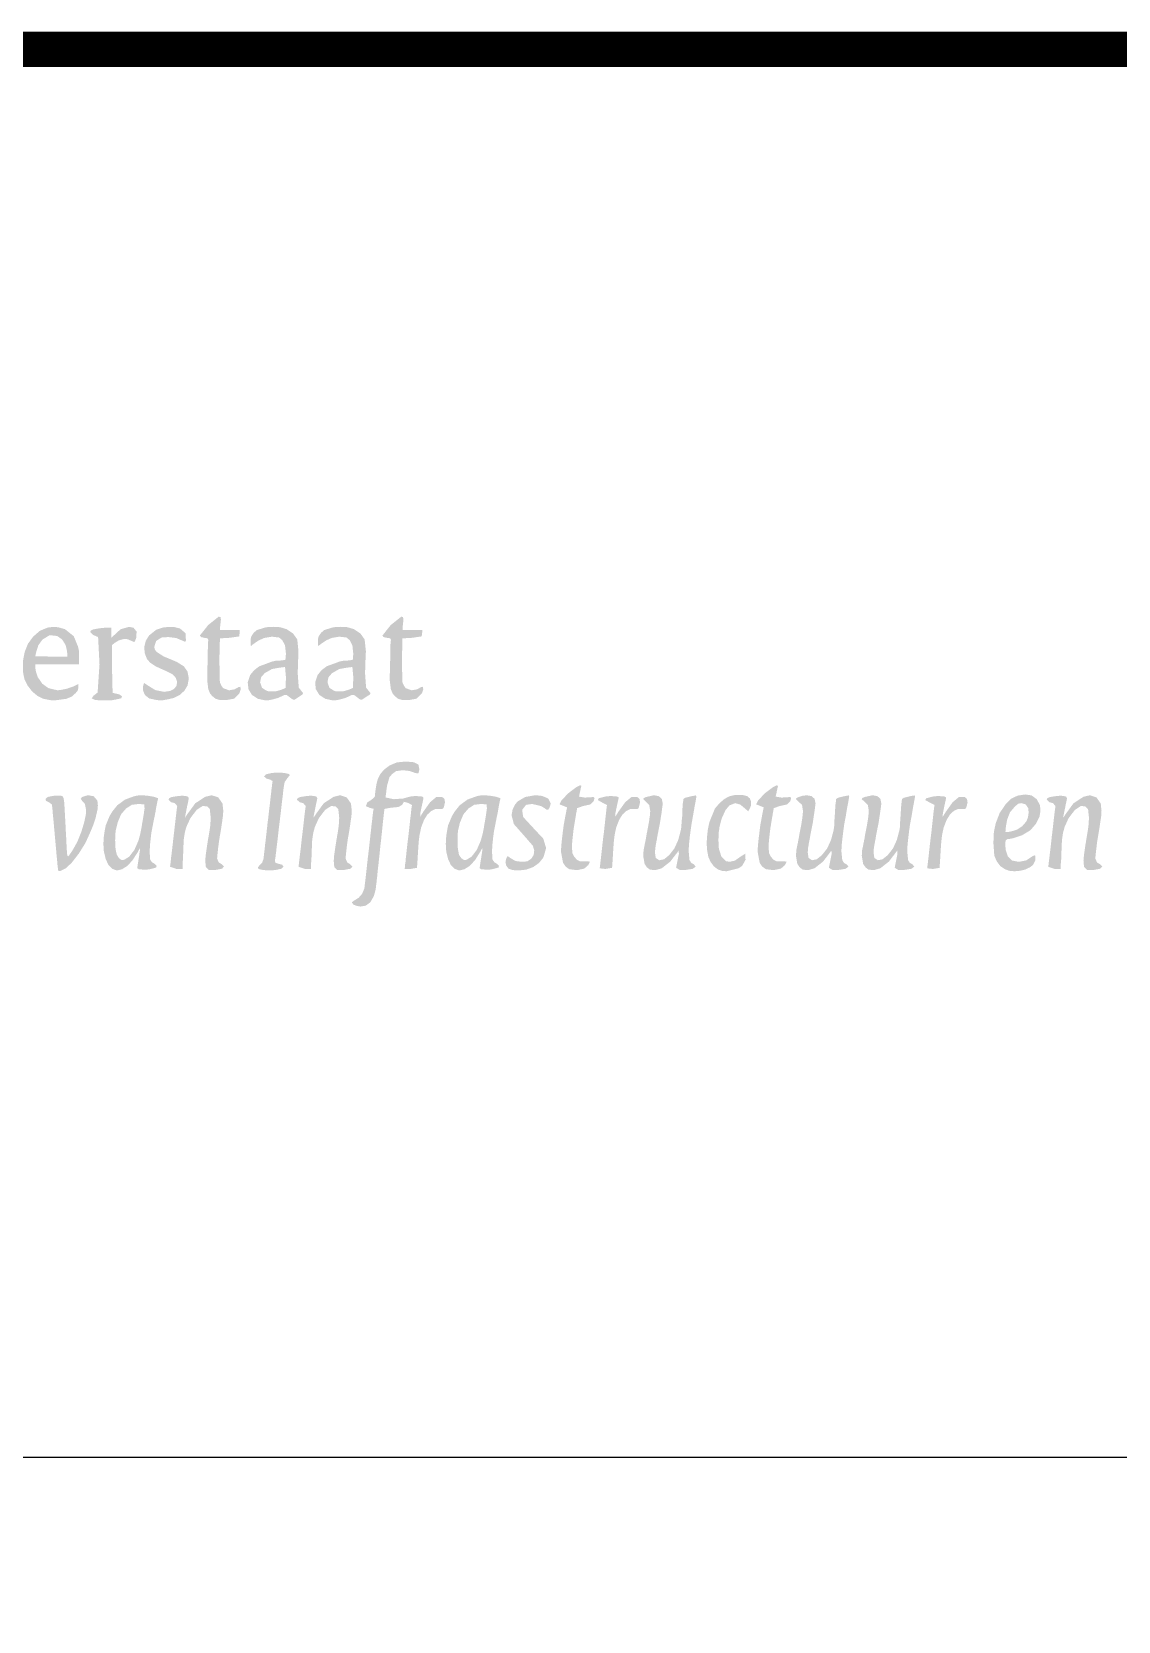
# Model space of a CAD drawing. Extents: x -180 to 14, y -9 to 47.
# Drawn here: x -115.09 to -99.65, y 24.67 to 47.25 of the extents above; entities that cross this region are included whole.
import ezdxf

# ---------------------------------------------------------------- set-up
doc = ezdxf.new("R2010")
doc.units = 0
doc.header["$MEASUREMENT"] = 0
doc.layers.add('TO-XX-STEMPEL', color=7, linetype='CONTINUOUS')
doc.layers.add('TO-XX-STEMPEL @ 1', color=7, linetype='CONTINUOUS')

# ---------------------------------------------------------------- blocks, each defined once
blk = doc.blocks.new('RIJKSLOGO-KLEIN')
at = {"layer": 'TO-XX-STEMPEL @ 1', "linetype": 'Continuous', "lineweight": 0}
h = blk.add_hatch(color=256, dxfattribs=at)
h.paths.add_polyline_path([(58.411, -7.973), (58.332, -7.918), (58.246, -7.882), (58.175, -7.87), (58.136, -7.864), (57.98, -7.859), (57.824, -7.864), (57.763, -7.87), (57.701, -7.876), (57.674, -7.881), (57.622, -7.891), (57.601, -7.914), (57.607, -7.937), (57.674, -7.963), (57.735, -7.984), (57.735, -8.529), (57.721, -9.1), (57.649, -9.164), (57.612, -9.195), (57.629, -9.219), (57.67, -9.228), (57.701, -9.234), (57.802, -9.239), (57.902, -9.234), (57.941, -9.228), (58.016, -9.215), (58.058, -9.184), (58.052, -9.161), (57.985, -9.14), (57.924, -9.125), (57.924, -8.683), (57.972, -8.683), (58.033, -8.696), (58.072, -8.749), (58.172, -8.899), (58.253, -9.017), (58.303, -9.089), (58.376, -9.185), (58.437, -9.232), (58.547, -9.246), (58.659, -9.222), (58.687, -9.203), (58.692, -9.185), (58.632, -9.135), (58.533, -9.063), (58.347, -8.827), (58.206, -8.629), (58.269, -8.598), (58.35, -8.553), (58.406, -8.499), (58.464, -8.401), (58.492, -8.32), (58.497, -8.293), (58.503, -8.226), (58.478, -8.084)])
h.paths.add_polyline_path([(58.3, -8.15), (58.314, -8.254), (58.304, -8.348), (58.27, -8.436), (58.211, -8.51), (58.115, -8.565), (57.993, -8.582), (57.926, -8.577), (57.924, -8.276), (57.924, -7.981), (58.01, -7.981), (58.119, -7.988), (58.23, -8.051)], flags=16)
h.paths.add_polyline_path([(59.098, -7.844), (59.044, -7.784), (58.947, -7.778), (58.906, -7.804), (58.878, -7.846), (58.871, -7.903), (58.889, -7.958), (58.927, -7.999), (58.977, -8.015), (59.056, -7.987), (59.099, -7.92)])
h.paths.add_polyline_path([(59.077, -8.248), (59.081, -8.228), (58.994, -8.215), (58.904, -8.221), (58.87, -8.226), (58.8, -8.239), (58.768, -8.255), (58.759, -8.275), (58.827, -8.326), (58.893, -8.353), (58.893, -8.732), (58.866, -9.138), (58.81, -9.181), (58.781, -9.219), (58.821, -9.239), (58.846, -9.245), (58.945, -9.25), (59.048, -9.245), (59.087, -9.239), (59.157, -9.225), (59.193, -9.194), (59.156, -9.163), (59.104, -9.15), (59.079, -9.142), (59.071, -8.694)])
h.paths.add_polyline_path([(59.644, -8.281), (59.649, -8.245), (59.618, -8.226), (59.562, -8.215), (59.471, -8.221), (59.438, -8.226), (59.368, -8.239), (59.327, -8.27), (59.334, -8.295), (59.401, -8.327), (59.46, -8.353), (59.46, -8.893), (59.449, -9.476), (59.414, -9.564), (59.362, -9.63), (59.299, -9.663), (59.271, -9.677), (59.287, -9.706), (59.326, -9.737), (59.392, -9.751), (59.468, -9.739), (59.53, -9.698), (59.578, -9.639), (59.603, -9.581), (59.616, -9.523), (59.622, -9.495), (59.627, -9.462), (59.633, -9.428), (59.638, -8.855)])
h.paths.add_polyline_path([(59.666, -7.844), (59.611, -7.784), (59.55, -7.771), (59.494, -7.791), (59.454, -7.836), (59.438, -7.902), (59.473, -7.977), (59.544, -8.015), (59.624, -7.987), (59.667, -7.92)])
h.paths.add_polyline_path([(60.179, -7.747), (60.183, -7.722), (60.091, -7.703), (59.995, -7.709), (59.961, -7.714), (59.892, -7.727), (59.85, -7.759), (59.869, -7.79), (59.942, -7.822), (59.995, -7.84), (59.995, -8.476), (59.968, -9.138), (59.912, -9.181), (59.883, -9.219), (59.923, -9.239), (59.948, -9.245), (60.042, -9.25), (60.139, -9.245), (60.173, -9.239), (60.206, -9.234), (60.232, -9.228), (60.271, -9.218), (60.283, -9.194), (60.234, -9.161), (60.179, -9.14), (60.173, -8.927), (60.175, -8.72), (60.248, -8.815), (60.34, -8.933), (60.429, -9.05), (60.536, -9.185), (60.61, -9.238), (60.705, -9.249), (60.801, -9.219), (60.829, -9.185), (60.78, -9.147), (60.703, -9.096), (60.518, -8.876), (60.356, -8.67), (60.358, -8.647), (60.418, -8.605), (60.523, -8.522), (60.614, -8.426), (60.671, -8.343), (60.7, -8.266), (60.692, -8.224), (60.616, -8.215), (60.532, -8.223), (60.507, -8.245), (60.487, -8.309), (60.431, -8.413), (60.292, -8.563), (60.18, -8.659), (60.173, -8.205)])
h.paths.add_polyline_path([(61.165, -8.356), (61.264, -8.349), (61.373, -8.363), (61.475, -8.406), (61.503, -8.418), (61.513, -8.4), (61.507, -8.295), (61.428, -8.227), (61.353, -8.209), (61.28, -8.204), (61.179, -8.215), (61.088, -8.247), (60.989, -8.327), (60.941, -8.404), (60.92, -8.49), (60.926, -8.578), (60.96, -8.664), (61.006, -8.715), (61.087, -8.768), (61.216, -8.826), (61.323, -8.879), (61.368, -8.929), (61.387, -8.988), (61.378, -9.045), (61.341, -9.087), (61.287, -9.115), (61.202, -9.128), (61.078, -9.103), (60.957, -9.028), (60.918, -9.001), (60.904, -9.048), (60.902, -9.094), (60.907, -9.121), (60.93, -9.173), (60.991, -9.222), (61.071, -9.239), (61.105, -9.245), (61.144, -9.25), (61.184, -9.247), (61.247, -9.236), (61.342, -9.214), (61.425, -9.172), (61.49, -9.112), (61.535, -9.037), (61.554, -8.938), (61.535, -8.838), (61.481, -8.764), (61.384, -8.704), (61.296, -8.666), (61.194, -8.624), (61.091, -8.557), (61.068, -8.523), (61.063, -8.486), (61.09, -8.404)])
h.paths.add_polyline_path([(61.914, -8.316), (61.976, -8.288), (62.021, -8.266), (62.031, -8.241), (61.825, -8.215), (61.62, -8.24), (61.623, -8.269), (61.659, -8.293), (61.703, -8.326), (61.754, -8.456), (61.798, -8.582), (61.865, -8.777), (61.931, -8.972), (61.978, -9.101), (62.021, -9.236), (62.068, -9.25), (62.121, -9.24), (62.165, -9.111), (62.204, -8.983), (62.243, -8.861), (62.288, -8.727), (62.345, -8.547), (62.365, -8.49), (62.386, -8.52), (62.399, -8.567), (62.416, -8.627), (62.432, -8.683), (62.449, -8.738), (62.466, -8.794), (62.482, -8.85), (62.499, -8.905), (62.516, -8.961), (62.533, -9.017), (62.549, -9.072), (62.566, -9.132), (62.585, -9.197), (62.608, -9.242), (62.644, -9.25), (62.688, -9.246), (62.718, -9.182), (62.75, -9.099), (62.777, -9.022), (62.805, -8.95), (62.833, -8.877), (62.862, -8.8), (62.878, -8.76), (62.893, -8.721), (62.922, -8.644), (62.95, -8.567), (63.002, -8.429), (63.08, -8.289), (63.111, -8.239), (62.943, -8.215), (62.778, -8.242), (62.84, -8.295), (62.9, -8.328), (62.822, -8.566), (62.744, -8.81), (62.714, -8.906), (62.682, -8.991), (62.671, -8.956), (62.653, -8.895), (62.644, -8.861), (62.634, -8.824), (62.616, -8.76), (62.598, -8.697), (62.588, -8.66), (62.577, -8.621), (62.566, -8.582), (62.556, -8.546), (62.538, -8.482), (62.521, -8.419), (62.51, -8.382), (62.5, -8.345), (62.497, -8.317), (62.522, -8.29), (62.554, -8.239), (62.188, -8.242), (62.248, -8.294), (62.293, -8.32), (62.298, -8.346), (62.288, -8.381), (62.265, -8.454), (62.243, -8.527), (62.215, -8.616), (62.187, -8.705), (62.165, -8.772), (62.125, -8.901), (62.099, -8.977), (62.084, -8.959), (62.07, -8.901), (62.054, -8.844), (62.037, -8.783), (62.02, -8.719), (62.009, -8.683), (61.999, -8.646), (61.982, -8.582), (61.967, -8.527), (61.935, -8.414)])
h.paths.add_polyline_path([(63.907, -8.683), (63.913, -8.551), (63.895, -8.383), (63.837, -8.3), (63.746, -8.238), (63.672, -8.215), (63.646, -8.209), (63.557, -8.204), (63.468, -8.209), (63.434, -8.215), (63.322, -8.25), (63.277, -8.288), (63.242, -8.338), (63.231, -8.385), (63.232, -8.445), (63.237, -8.48), (63.27, -8.45), (63.347, -8.398), (63.427, -8.362), (63.536, -8.344), (63.638, -8.356), (63.683, -8.394), (63.722, -8.467), (63.735, -8.588), (63.726, -8.674), (63.657, -8.683), (63.592, -8.686), (63.54, -8.697), (63.355, -8.765), (63.281, -8.822), (63.227, -8.889), (63.192, -8.991), (63.201, -9.089), (63.251, -9.171), (63.337, -9.227), (63.394, -9.239), (63.421, -9.245), (63.459, -9.25), (63.501, -9.245), (63.531, -9.239), (63.622, -9.215), (63.713, -9.172), (63.744, -9.172), (63.786, -9.203), (63.828, -9.236), (63.859, -9.238), (63.97, -9.165), (63.979, -9.146), (63.96, -9.122), (63.916, -9.068), (63.902, -8.864)])
h.paths.add_polyline_path([(63.721, -8.773), (63.735, -8.921), (63.73, -9.072), (63.673, -9.097), (63.603, -9.117), (63.579, -9.122), (63.492, -9.122), (63.46, -9.112), (63.395, -9.071), (63.367, -8.993), (63.382, -8.921), (63.433, -8.862), (63.536, -8.803), (63.654, -8.783), (63.702, -8.777)], flags=16)
h.paths.add_polyline_path([(64.425, -8.671), (64.433, -8.368), (64.57, -8.36), (64.707, -8.34), (64.714, -8.285), (64.713, -8.249), (64.436, -8.248), (64.436, -8.201), (64.442, -8.148), (64.447, -8.101), (64.441, -8.066), (64.416, -8.059), (64.266, -8.179), (64.147, -8.329), (64.166, -8.35), (64.209, -8.36), (64.257, -8.367), (64.269, -8.391), (64.264, -8.427), (64.258, -8.681), (64.252, -8.942), (64.252, -8.96), (64.258, -9.011), (64.276, -9.11), (64.325, -9.189), (64.373, -9.227), (64.416, -9.239), (64.434, -9.245), (64.522, -9.245), (64.634, -9.225), (64.71, -9.149), (64.728, -9.092), (64.724, -9.056), (64.7, -9.059), (64.641, -9.092), (64.564, -9.106), (64.478, -9.075), (64.451, -9.036), (64.432, -8.989)])
h.paths.add_polyline_path([(65.635, -8.54), (65.623, -8.486), (65.562, -8.337), (65.438, -8.238), (65.359, -8.215), (65.327, -8.209), (65.277, -8.204), (65.19, -8.215), (65.08, -8.261), (64.985, -8.344), (64.912, -8.443), (64.865, -8.561), (64.848, -8.649), (64.842, -8.683), (64.837, -8.766), (64.842, -8.85), (64.848, -8.883), (64.862, -8.949), (64.903, -9.034), (64.972, -9.124), (65.052, -9.189), (65.127, -9.225), (65.193, -9.239), (65.224, -9.245), (65.274, -9.25), (65.327, -9.245), (65.366, -9.239), (65.457, -9.227), (65.538, -9.193), (65.591, -9.143), (65.623, -9.103), (65.627, -9.061), (65.626, -9.018), (65.557, -9.051), (65.466, -9.083), (65.438, -9.089), (65.41, -9.094), (65.382, -9.1), (65.332, -9.106), (65.202, -9.075), (65.115, -9.012), (65.049, -8.916), (65.026, -8.843), (65.02, -8.816), (65.015, -8.774), (65.016, -8.738), (65.638, -8.738), (65.638, -8.641)])
h.paths.add_polyline_path([(65.018, -8.61), (65.029, -8.561), (65.059, -8.465), (65.118, -8.385), (65.219, -8.323), (65.327, -8.334), (65.398, -8.385), (65.446, -8.462), (65.46, -8.521), (65.466, -8.549), (65.471, -8.591), (65.47, -8.627), (65.245, -8.627), (65.017, -8.621)], flags=16)
h.paths.add_polyline_path([(66.106, -8.463), (66.141, -8.434), (66.204, -8.396), (66.267, -8.379), (66.307, -8.377), (66.332, -8.382), (66.415, -8.418), (66.43, -8.413), (66.45, -8.36), (66.455, -8.272), (66.411, -8.217), (66.348, -8.204), (66.227, -8.239), (66.153, -8.306), (66.095, -8.363), (66.094, -8.215), (66.03, -8.215), (65.961, -8.221), (65.922, -8.226), (65.841, -8.24), (65.805, -8.256), (65.795, -8.276), (65.834, -8.318), (65.88, -8.337), (65.908, -8.35), (65.928, -8.737), (65.901, -9.138), (65.845, -9.181), (65.817, -9.219), (65.856, -9.239), (65.881, -9.245), (65.992, -9.25), (66.104, -9.247), (66.163, -9.236), (66.235, -9.22), (66.25, -9.193), (66.208, -9.163), (66.145, -9.15), (66.114, -9.142), (66.106, -8.798)])
h.paths.add_polyline_path([(66.712, -8.523), (66.707, -8.486), (66.734, -8.404), (66.809, -8.356), (66.907, -8.349), (67.017, -8.363), (67.119, -8.406), (67.147, -8.418), (67.156, -8.4), (67.15, -8.295), (67.071, -8.227), (66.996, -8.209), (66.924, -8.204), (66.823, -8.215), (66.732, -8.247), (66.632, -8.327), (66.585, -8.404), (66.564, -8.49), (66.57, -8.578), (66.604, -8.664), (66.65, -8.715), (66.731, -8.768), (66.86, -8.826), (66.967, -8.879), (67.012, -8.929), (67.031, -8.988), (67.021, -9.045), (66.985, -9.087), (66.931, -9.115), (66.846, -9.128), (66.721, -9.103), (66.601, -9.028), (66.561, -9.001), (66.547, -9.048), (66.545, -9.094), (66.551, -9.121), (66.574, -9.173), (66.635, -9.222), (66.715, -9.239), (66.749, -9.245), (66.788, -9.25), (66.827, -9.247), (66.89, -9.236), (66.986, -9.214), (67.068, -9.172), (67.134, -9.112), (67.179, -9.037), (67.197, -8.938), (67.178, -8.838), (67.125, -8.764), (67.028, -8.704), (66.94, -8.666), (66.838, -8.624), (66.735, -8.557)])
h.paths.add_polyline_path([(70.37, -8.36), (70.506, -8.34), (70.513, -8.285), (70.513, -8.249), (70.236, -8.248), (70.236, -8.201), (70.242, -8.148), (70.246, -8.101), (70.241, -8.066), (70.216, -8.059), (70.066, -8.179), (69.947, -8.329), (69.966, -8.35), (70.008, -8.36), (70.057, -8.367), (70.069, -8.391), (70.063, -8.427), (70.058, -8.681), (70.051, -8.942), (70.051, -8.96), (70.058, -9.011), (70.067, -9.087), (70.092, -9.15), (70.124, -9.189), (70.172, -9.227), (70.216, -9.239), (70.233, -9.245), (70.322, -9.245), (70.433, -9.225), (70.509, -9.149), (70.528, -9.092), (70.523, -9.056), (70.499, -9.059), (70.441, -9.092), (70.363, -9.106), (70.277, -9.075), (70.251, -9.036), (70.231, -8.989), (70.225, -8.671), (70.233, -8.368)])
h.paths.add_polyline_path([(69.695, -8.383), (69.636, -8.3), (69.545, -8.238), (69.472, -8.215), (69.445, -8.209), (69.356, -8.204), (69.267, -8.209), (69.234, -8.215), (69.121, -8.25), (69.077, -8.288), (69.042, -8.338), (69.031, -8.385), (69.032, -8.445), (69.037, -8.48), (69.069, -8.45), (69.147, -8.398), (69.227, -8.362), (69.336, -8.344), (69.438, -8.356), (69.483, -8.394), (69.521, -8.467), (69.534, -8.588), (69.526, -8.674), (69.456, -8.683), (69.392, -8.686), (69.34, -8.697), (69.155, -8.765), (69.081, -8.822), (69.027, -8.889), (68.992, -8.991), (69.001, -9.089), (69.051, -9.171), (69.137, -9.227), (69.194, -9.239), (69.22, -9.245), (69.259, -9.25), (69.301, -9.245), (69.331, -9.239), (69.422, -9.215), (69.513, -9.172), (69.544, -9.172), (69.586, -9.203), (69.628, -9.236), (69.659, -9.238), (69.77, -9.165), (69.778, -9.146), (69.759, -9.122), (69.716, -9.068), (69.701, -8.864), (69.707, -8.683), (69.713, -8.551)])
h.paths.add_polyline_path([(69.521, -8.773), (69.534, -8.921), (69.529, -9.072), (69.473, -9.097), (69.403, -9.117), (69.379, -9.122), (69.292, -9.122), (69.26, -9.112), (69.195, -9.071), (69.167, -8.993), (69.181, -8.921), (69.232, -8.862), (69.336, -8.803), (69.453, -8.783), (69.501, -8.777)], flags=16)
h.paths.add_polyline_path([(68.738, -8.383), (68.679, -8.3), (68.588, -8.238), (68.515, -8.215), (68.488, -8.209), (68.399, -8.204), (68.31, -8.209), (68.277, -8.215), (68.164, -8.25), (68.12, -8.288), (68.085, -8.338), (68.074, -8.385), (68.074, -8.445), (68.079, -8.48), (68.112, -8.45), (68.189, -8.398), (68.269, -8.362), (68.378, -8.344), (68.48, -8.356), (68.525, -8.394), (68.564, -8.467), (68.577, -8.588), (68.569, -8.674), (68.499, -8.683), (68.434, -8.686), (68.382, -8.697), (68.198, -8.765), (68.123, -8.822), (68.069, -8.889), (68.034, -8.991), (68.044, -9.089), (68.093, -9.171), (68.179, -9.227), (68.236, -9.239), (68.263, -9.245), (68.302, -9.25), (68.343, -9.245), (68.373, -9.239), (68.464, -9.215), (68.556, -9.172), (68.587, -9.172), (68.628, -9.203), (68.671, -9.236), (68.702, -9.238), (68.812, -9.165), (68.821, -9.146), (68.802, -9.122), (68.759, -9.068), (68.744, -8.864), (68.75, -8.683), (68.755, -8.551)])
h.paths.add_polyline_path([(68.564, -8.773), (68.577, -8.921), (68.572, -9.072), (68.516, -9.097), (68.446, -9.117), (68.421, -9.122), (68.335, -9.122), (68.302, -9.112), (68.237, -9.071), (68.21, -8.993), (68.224, -8.921), (68.275, -8.862), (68.379, -8.803), (68.496, -8.783), (68.544, -8.777)], flags=16)
h.paths.add_polyline_path([(67.639, -8.368), (67.776, -8.36), (67.913, -8.34), (67.92, -8.285), (67.919, -8.249), (67.642, -8.248), (67.642, -8.201), (67.648, -8.148), (67.653, -8.101), (67.647, -8.066), (67.622, -8.059), (67.472, -8.179), (67.353, -8.329), (67.372, -8.35), (67.415, -8.36), (67.463, -8.367), (67.475, -8.391), (67.469, -8.427), (67.464, -8.681), (67.458, -8.942), (67.458, -8.96), (67.464, -9.011), (67.473, -9.087), (67.498, -9.15), (67.531, -9.189), (67.579, -9.227), (67.622, -9.239), (67.64, -9.245), (67.728, -9.245), (67.84, -9.225), (67.916, -9.149), (67.934, -9.092), (67.93, -9.056), (67.906, -9.059), (67.847, -9.092), (67.77, -9.106), (67.684, -9.075), (67.657, -9.036), (67.638, -8.989), (67.631, -8.671)])
h = blk.add_hatch(color=256, dxfattribs=at)
h.paths.add_polyline_path([(68.482, -11.02), (68.488, -10.97), (68.494, -10.92), (68.499, -10.876), (68.505, -10.831), (68.51, -10.781), (68.516, -10.731), (68.521, -10.686), (68.527, -10.642), (68.533, -10.592), (68.538, -10.542), (68.544, -10.491), (68.559, -10.409), (68.6, -10.35), (68.633, -10.313), (68.617, -10.294), (68.581, -10.286), (68.555, -10.28), (68.466, -10.274), (68.377, -10.28), (68.352, -10.286), (68.293, -10.3), (68.266, -10.33), (68.303, -10.361), (68.354, -10.375), (68.387, -10.395), (68.382, -10.43), (68.377, -10.475), (68.371, -10.519), (68.366, -10.569), (68.36, -10.619), (68.354, -10.67), (68.349, -10.72), (68.343, -10.764), (68.338, -10.809), (68.332, -10.859), (68.327, -10.909), (68.321, -10.953), (68.315, -10.998), (68.31, -11.048), (68.304, -11.098), (68.299, -11.148), (68.293, -11.198), (68.288, -11.243), (68.282, -11.287), (68.277, -11.337), (68.271, -11.388), (68.265, -11.438), (68.26, -11.488), (68.254, -11.514), (68.238, -11.557), (68.199, -11.596), (68.176, -11.626), (68.194, -11.646), (68.234, -11.655), (68.263, -11.66), (68.341, -11.666), (68.421, -11.66), (68.451, -11.655), (68.51, -11.641), (68.544, -11.612), (68.523, -11.584), (68.471, -11.57), (68.429, -11.557), (68.419, -11.522), (68.427, -11.488), (68.432, -11.443), (68.438, -11.399), (68.443, -11.349), (68.449, -11.299), (68.455, -11.254), (68.46, -11.209), (68.466, -11.159), (68.471, -11.109), (68.476, -11.068)])
h.paths.add_polyline_path([(69.501, -10.714), (69.44, -10.627), (69.347, -10.597), (69.255, -10.619), (69.114, -10.711), (68.998, -10.871), (68.97, -10.916), (68.972, -10.887), (68.978, -10.859), (68.983, -10.831), (68.989, -10.803), (68.995, -10.775), (69, -10.747), (69.011, -10.697), (69.022, -10.641), (69.01, -10.617), (68.973, -10.606), (68.921, -10.604), (68.872, -10.608), (68.78, -10.622), (68.744, -10.638), (68.733, -10.659), (68.77, -10.695), (68.822, -10.709), (68.858, -10.749), (68.85, -10.809), (68.844, -10.853), (68.839, -10.898), (68.833, -10.948), (68.828, -10.998), (68.822, -11.048), (68.816, -11.098), (68.811, -11.143), (68.805, -11.187), (68.8, -11.237), (68.794, -11.287), (68.789, -11.337), (68.783, -11.388), (68.777, -11.432), (68.772, -11.477), (68.766, -11.527), (68.76, -11.577), (68.756, -11.613), (68.845, -11.643), (68.933, -11.643), (68.933, -11.579), (68.939, -11.51), (68.944, -11.371), (68.95, -11.232), (68.956, -11.193), (68.961, -11.154), (68.967, -11.126), (68.987, -11.049), (69.044, -10.923), (69.134, -10.805), (69.217, -10.751), (69.279, -10.753), (69.321, -10.793), (69.334, -10.917), (69.328, -11.02), (69.323, -11.059), (69.317, -11.098), (69.312, -11.132), (69.306, -11.165), (69.301, -11.198), (69.295, -11.232), (69.29, -11.265), (69.284, -11.299), (69.278, -11.337), (69.273, -11.376), (69.267, -11.415), (69.262, -11.454), (69.256, -11.53), (69.264, -11.617), (69.307, -11.659), (69.392, -11.66), (69.493, -11.641), (69.523, -11.61), (69.49, -11.577), (69.448, -11.551), (69.424, -11.495), (69.429, -11.443), (69.434, -11.393), (69.44, -11.343), (69.445, -11.299), (69.451, -11.254), (69.456, -11.221), (69.462, -11.187), (69.468, -11.154), (69.473, -11.12), (69.479, -11.087), (69.484, -11.054), (69.49, -11.015), (69.495, -10.976), (69.501, -10.937), (69.507, -10.898), (69.512, -10.818)])
h.paths.add_polyline_path([(70.251, -10.689), (70.313, -10.706), (70.369, -10.736), (70.364, -10.753), (70.358, -10.803), (70.353, -10.853), (70.347, -10.903), (70.341, -10.953), (70.336, -11.004), (70.33, -11.054), (70.325, -11.104), (70.319, -11.154), (70.314, -11.198), (70.308, -11.243), (70.302, -11.293), (70.297, -11.343), (70.291, -11.393), (70.286, -11.443), (70.28, -11.493), (70.276, -11.542), (70.268, -11.595), (70.265, -11.644), (70.348, -11.644), (70.439, -11.628), (70.447, -11.514), (70.453, -11.41), (70.458, -11.332), (70.464, -11.254), (70.469, -11.209), (70.475, -11.165), (70.481, -11.137), (70.498, -11.054), (70.539, -10.948), (70.587, -10.871), (70.642, -10.82), (70.696, -10.794), (70.796, -10.793), (70.815, -10.782), (70.826, -10.746), (70.831, -10.72), (70.837, -10.697), (70.829, -10.649), (70.797, -10.621), (70.715, -10.621), (70.625, -10.696), (70.528, -10.832), (70.484, -10.905), (70.486, -10.853), (70.492, -10.825), (70.497, -10.798), (70.503, -10.77), (70.514, -10.72), (70.525, -10.67), (70.531, -10.641), (70.531, -10.627), (70.51, -10.615), (70.425, -10.608), (70.36, -10.612), (70.31, -10.624), (70.245, -10.643), (70.109, -10.653), (69.991, -10.628), (69.996, -10.597), (70.002, -10.553), (70.007, -10.508), (70.013, -10.464), (70.048, -10.34), (70.085, -10.297), (70.141, -10.255), (70.238, -10.241), (70.332, -10.252), (70.418, -10.282), (70.459, -10.286), (70.473, -10.233), (70.459, -10.16), (70.398, -10.13), (70.369, -10.124), (70.269, -10.119), (70.154, -10.13), (70.051, -10.173), (69.97, -10.234), (69.919, -10.295), (69.883, -10.365), (69.868, -10.418), (69.863, -10.441), (69.857, -10.475), (69.852, -10.508), (69.846, -10.553), (69.839, -10.62), (69.791, -10.662), (69.733, -10.699), (69.713, -10.752), (69.769, -10.776), (69.824, -10.79), (69.818, -10.809), (69.813, -10.853), (69.807, -10.898), (69.802, -10.948), (69.796, -10.998), (69.79, -11.048), (69.785, -11.098), (69.779, -11.148), (69.774, -11.198), (69.768, -11.248), (69.763, -11.299), (69.757, -11.349), (69.751, -11.399), (69.746, -11.443), (69.74, -11.488), (69.735, -11.538), (69.729, -11.588), (69.724, -11.638), (69.718, -11.688), (69.713, -11.738), (69.707, -11.788), (69.701, -11.838), (69.691, -11.923), (69.66, -11.996), (69.611, -12.053), (69.546, -12.093), (69.512, -12.118), (69.535, -12.15), (69.579, -12.167), (69.599, -12.172), (69.639, -12.178), (69.712, -12.165), (69.776, -12.117), (69.826, -12.029), (69.846, -11.957), (69.852, -11.933), (69.857, -11.888), (69.863, -11.844), (69.868, -11.794), (69.874, -11.744), (69.879, -11.688), (69.885, -11.632), (69.891, -11.582), (69.896, -11.532), (69.902, -11.482), (69.907, -11.432), (69.913, -11.376), (69.918, -11.321), (69.924, -11.271), (69.93, -11.221), (69.935, -11.17), (69.941, -11.12), (69.946, -11.065), (69.952, -11.009), (69.957, -10.959), (69.963, -10.909), (69.969, -10.855), (69.977, -10.791), (70.063, -10.775), (70.174, -10.764), (70.227, -10.734), (70.247, -10.702)])
h.paths.add_polyline_path([(71.61, -10.709), (71.616, -10.681), (71.622, -10.652), (71.626, -10.64), (71.566, -10.619), (71.538, -10.614), (71.505, -10.608), (71.471, -10.603), (71.399, -10.597), (71.328, -10.601), (71.28, -10.613), (71.157, -10.658), (71.046, -10.739), (70.976, -10.827), (70.937, -10.891), (70.916, -10.941), (70.882, -11.021), (70.87, -11.081), (70.865, -11.109), (70.859, -11.148), (70.854, -11.187), (70.848, -11.287), (70.854, -11.388), (70.859, -11.416), (70.881, -11.503), (70.918, -11.584), (70.973, -11.641), (71.038, -11.666), (71.112, -11.649), (71.187, -11.601), (71.262, -11.521), (71.332, -11.41), (71.367, -11.347), (71.366, -11.388), (71.36, -11.427), (71.354, -11.465), (71.349, -11.499), (71.343, -11.532), (71.338, -11.571), (71.332, -11.611), (71.327, -11.63), (71.347, -11.647), (71.427, -11.655), (71.492, -11.651), (71.541, -11.64), (71.597, -11.624), (71.604, -11.598), (71.579, -11.573), (71.539, -11.549), (71.512, -11.512), (71.505, -11.399), (71.51, -11.299), (71.516, -11.248), (71.521, -11.198), (71.527, -11.154), (71.533, -11.109), (71.538, -11.081), (71.544, -11.054), (71.549, -11.026), (71.555, -10.998), (71.56, -10.97), (71.566, -10.942), (71.571, -10.914), (71.577, -10.887), (71.583, -10.859), (71.588, -10.831), (71.594, -10.798), (71.599, -10.764), (71.605, -10.736)])
h.paths.add_polyline_path([(71.43, -10.728), (71.432, -10.786), (71.427, -10.825), (71.421, -10.864), (71.416, -10.898), (71.41, -10.931), (71.405, -10.965), (71.399, -10.998), (71.393, -11.031), (71.388, -11.065), (71.382, -11.093), (71.377, -11.12), (71.371, -11.148), (71.345, -11.243), (71.288, -11.374), (71.215, -11.469), (71.143, -11.514), (71.107, -11.517), (71.096, -11.51), (71.069, -11.491), (71.036, -11.445), (71.026, -11.389), (71.02, -11.365), (71.015, -11.237), (71.02, -11.109), (71.026, -11.081), (71.05, -10.984), (71.099, -10.868), (71.169, -10.786), (71.251, -10.733), (71.353, -10.72)], flags=16)
h.paths.add_polyline_path([(71.988, -10.734), (72.075, -10.72), (72.204, -10.752), (72.249, -10.779), (72.281, -10.803), (72.303, -10.804), (72.322, -10.775), (72.34, -10.714), (72.302, -10.642), (72.22, -10.608), (72.195, -10.603), (72.117, -10.597), (71.975, -10.622), (71.866, -10.687), (71.829, -10.734), (71.797, -10.8), (71.783, -10.881), (71.815, -11.006), (71.95, -11.159), (72.086, -11.315), (72.105, -11.382), (72.097, -11.445), (72.063, -11.499), (72.007, -11.536), (71.93, -11.543), (71.838, -11.531), (71.765, -11.488), (71.728, -11.46), (71.708, -11.493), (71.696, -11.547), (71.708, -11.599), (71.738, -11.639), (71.782, -11.655), (71.803, -11.66), (71.875, -11.666), (71.99, -11.654), (72.089, -11.618), (72.172, -11.56), (72.235, -11.481), (72.274, -11.348), (72.234, -11.214), (72.09, -11.06), (71.948, -10.906), (71.933, -10.805)])
h.paths.add_polyline_path([(72.662, -11.098), (72.668, -11.054), (72.674, -11.02), (72.679, -10.987), (72.685, -10.953), (72.69, -10.92), (72.696, -10.887), (72.701, -10.853), (72.707, -10.825), (72.714, -10.78), (72.797, -10.751), (72.904, -10.727), (72.949, -10.681), (72.962, -10.636), (72.945, -10.619), (72.918, -10.625), (72.826, -10.63), (72.74, -10.616), (72.746, -10.597), (72.751, -10.569), (72.757, -10.542), (72.763, -10.514), (72.769, -10.485), (72.774, -10.465), (72.761, -10.453), (72.703, -10.482), (72.584, -10.572), (72.489, -10.675), (72.463, -10.726), (72.519, -10.748), (72.573, -10.769), (72.568, -10.786), (72.562, -10.814), (72.557, -10.842), (72.551, -10.87), (72.546, -10.898), (72.54, -10.931), (72.534, -10.965), (72.529, -10.992), (72.523, -11.02), (72.518, -11.065), (72.512, -11.109), (72.507, -11.154), (72.501, -11.198), (72.495, -11.254), (72.49, -11.31), (72.484, -11.393), (72.514, -11.556), (72.55, -11.61), (72.603, -11.648), (72.713, -11.661), (72.816, -11.639), (72.872, -11.59), (72.896, -11.543), (72.865, -11.534), (72.757, -11.537), (72.713, -11.515), (72.673, -11.47), (72.647, -11.417), (72.64, -11.321), (72.646, -11.243), (72.651, -11.193), (72.657, -11.143)])
h.paths.add_polyline_path([(73.311, -10.948), (73.358, -10.871), (73.413, -10.82), (73.468, -10.794), (73.567, -10.793), (73.587, -10.782), (73.597, -10.746), (73.603, -10.72), (73.609, -10.697), (73.6, -10.649), (73.568, -10.621), (73.487, -10.621), (73.397, -10.696), (73.3, -10.832), (73.255, -10.905), (73.258, -10.853), (73.264, -10.825), (73.269, -10.798), (73.275, -10.77), (73.286, -10.72), (73.297, -10.67), (73.303, -10.641), (73.303, -10.627), (73.281, -10.615), (73.197, -10.608), (73.132, -10.612), (73.082, -10.624), (73.021, -10.64), (73.008, -10.665), (73.075, -10.703), (73.141, -10.736), (73.135, -10.753), (73.13, -10.803), (73.124, -10.853), (73.119, -10.903), (73.113, -10.953), (73.108, -11.004), (73.102, -11.054), (73.097, -11.104), (73.091, -11.154), (73.085, -11.198), (73.08, -11.243), (73.074, -11.293), (73.069, -11.343), (73.063, -11.393), (73.058, -11.443), (73.052, -11.493), (73.046, -11.543), (73.041, -11.587), (73.035, -11.635), (73.116, -11.644), (73.211, -11.628), (73.219, -11.514), (73.225, -11.41), (73.23, -11.332), (73.236, -11.254), (73.241, -11.209), (73.247, -11.165), (73.252, -11.137), (73.27, -11.054)])
h.paths.add_polyline_path([(73.915, -10.842), (73.92, -10.798), (73.926, -10.753), (73.931, -10.717), (73.917, -10.647), (73.873, -10.609), (73.805, -10.597), (73.694, -10.622), (73.66, -10.637), (73.654, -10.653), (73.69, -10.688), (73.739, -10.735), (73.753, -10.822), (73.748, -10.887), (73.742, -10.926), (73.737, -10.965), (73.731, -10.998), (73.725, -11.031), (73.72, -11.059), (73.714, -11.087), (73.709, -11.115), (73.703, -11.143), (73.698, -11.176), (73.692, -11.209), (73.687, -11.237), (73.681, -11.265), (73.675, -11.293), (73.67, -11.321), (73.664, -11.349), (73.659, -11.376), (73.653, -11.457), (73.673, -11.572), (73.707, -11.622), (73.749, -11.654), (73.826, -11.661), (73.918, -11.634), (74.037, -11.54), (74.136, -11.412), (74.158, -11.382), (74.16, -11.432), (74.154, -11.46), (74.148, -11.488), (74.143, -11.516), (74.137, -11.543), (74.132, -11.571), (74.126, -11.599), (74.121, -11.628), (74.174, -11.659), (74.232, -11.661), (74.276, -11.655), (74.357, -11.642), (74.399, -11.611), (74.372, -11.577), (74.338, -11.56), (74.311, -11.519), (74.299, -11.389), (74.304, -11.287), (74.31, -11.237), (74.315, -11.187), (74.321, -11.143), (74.327, -11.098), (74.332, -11.059), (74.338, -11.02), (74.343, -10.989), (74.371, -10.831), (74.377, -10.798), (74.382, -10.764), (74.388, -10.736), (74.395, -10.7), (74.399, -10.675), (74.405, -10.641), (74.409, -10.615), (74.402, -10.599), (74.338, -10.611), (74.249, -10.633), (74.224, -10.65), (74.221, -10.681), (74.215, -10.72), (74.21, -10.803), (74.207, -10.897), (74.199, -10.97), (74.195, -11.052), (74.184, -11.108), (74.151, -11.232), (74.096, -11.353), (74.022, -11.448), (73.949, -11.507), (73.881, -11.52), (73.831, -11.487), (73.82, -11.409), (73.826, -11.343), (73.831, -11.31), (73.837, -11.276), (73.842, -11.248), (73.848, -11.221), (73.853, -11.187), (73.859, -11.154), (73.865, -11.126), (73.87, -11.098), (73.876, -11.07), (73.881, -11.042), (73.887, -11.015), (73.892, -10.987), (73.898, -10.948), (73.904, -10.909), (73.909, -10.876)])
h.paths.add_polyline_path([(74.727, -11.12), (74.733, -11.081), (74.738, -11.042), (74.744, -11.02), (74.768, -10.928), (74.823, -10.807), (74.878, -10.742), (74.959, -10.709), (75.033, -10.73), (75.103, -10.788), (75.145, -10.825), (75.163, -10.795), (75.183, -10.748), (75.187, -10.691), (75.169, -10.643), (75.133, -10.61), (75.081, -10.597), (75.056, -10.592), (74.967, -10.592), (74.939, -10.597), (74.88, -10.611), (74.809, -10.648), (74.737, -10.71), (74.672, -10.786), (74.593, -10.981), (74.577, -11.059), (74.571, -11.087), (74.566, -11.137), (74.56, -11.187), (74.555, -11.276), (74.56, -11.365), (74.566, -11.404), (74.579, -11.473), (74.61, -11.542), (74.656, -11.606), (74.716, -11.652), (74.758, -11.666), (74.775, -11.671), (74.836, -11.677), (75.007, -11.635), (75.058, -11.602), (75.107, -11.514), (75.104, -11.428), (75.049, -11.46), (74.957, -11.525), (74.889, -11.541), (74.831, -11.536), (74.764, -11.469), (74.733, -11.37), (74.727, -11.343), (74.722, -11.232)])
h.paths.add_polyline_path([(75.468, -11.02), (75.473, -10.987), (75.479, -10.953), (75.484, -10.92), (75.49, -10.887), (75.495, -10.853), (75.501, -10.825), (75.508, -10.78), (75.591, -10.751), (75.698, -10.727), (75.743, -10.681), (75.756, -10.636), (75.739, -10.619), (75.712, -10.625), (75.62, -10.63), (75.534, -10.616), (75.54, -10.597), (75.546, -10.569), (75.551, -10.542), (75.557, -10.514), (75.563, -10.485), (75.568, -10.465), (75.555, -10.453), (75.497, -10.482), (75.378, -10.572), (75.283, -10.675), (75.257, -10.726), (75.313, -10.748), (75.367, -10.769), (75.362, -10.786), (75.356, -10.814), (75.351, -10.842), (75.345, -10.87), (75.34, -10.898), (75.334, -10.931), (75.328, -10.965), (75.323, -10.992), (75.317, -11.02), (75.312, -11.065), (75.306, -11.109), (75.301, -11.154), (75.295, -11.198), (75.289, -11.254), (75.284, -11.31), (75.278, -11.393), (75.308, -11.556), (75.344, -11.61), (75.397, -11.648), (75.507, -11.661), (75.61, -11.639), (75.666, -11.59), (75.69, -11.543), (75.659, -11.534), (75.551, -11.537), (75.507, -11.515), (75.467, -11.47), (75.441, -11.417), (75.434, -11.321), (75.44, -11.243), (75.445, -11.193), (75.451, -11.143), (75.456, -11.098), (75.462, -11.054)])
h.paths.add_polyline_path([(76.052, -11.042), (76.058, -11.015), (76.063, -10.987), (76.069, -10.948), (76.074, -10.909), (76.08, -10.876), (76.085, -10.842), (76.091, -10.798), (76.097, -10.753), (76.102, -10.717), (76.088, -10.647), (76.044, -10.609), (75.981, -10.598), (75.923, -10.603), (75.864, -10.622), (75.831, -10.637), (75.824, -10.653), (75.861, -10.688), (75.91, -10.735), (75.924, -10.822), (75.918, -10.887), (75.913, -10.926), (75.907, -10.965), (75.902, -10.998), (75.896, -11.031), (75.891, -11.059), (75.885, -11.087), (75.879, -11.115), (75.874, -11.143), (75.868, -11.176), (75.863, -11.209), (75.857, -11.237), (75.852, -11.265), (75.846, -11.293), (75.84, -11.321), (75.835, -11.349), (75.829, -11.376), (75.824, -11.457), (75.843, -11.572), (75.878, -11.622), (75.92, -11.654), (75.997, -11.661), (76.088, -11.634), (76.208, -11.54), (76.306, -11.412), (76.328, -11.382), (76.33, -11.432), (76.325, -11.46), (76.319, -11.488), (76.314, -11.516), (76.308, -11.543), (76.302, -11.571), (76.297, -11.599), (76.292, -11.628), (76.345, -11.659), (76.402, -11.661), (76.447, -11.655), (76.528, -11.642), (76.57, -11.611), (76.542, -11.577), (76.508, -11.56), (76.482, -11.519), (76.469, -11.389), (76.475, -11.287), (76.481, -11.237), (76.486, -11.187), (76.492, -11.143), (76.497, -11.098), (76.503, -11.059), (76.508, -11.02), (76.514, -10.987), (76.52, -10.953), (76.525, -10.926), (76.531, -10.898), (76.536, -10.864), (76.542, -10.831), (76.547, -10.798), (76.553, -10.764), (76.558, -10.736), (76.564, -10.709), (76.57, -10.675), (76.576, -10.641), (76.58, -10.615), (76.573, -10.599), (76.508, -10.611), (76.42, -10.633), (76.395, -10.65), (76.392, -10.681), (76.386, -10.72), (76.38, -10.803), (76.375, -10.887), (76.369, -10.97), (76.366, -11.052), (76.355, -11.108), (76.322, -11.232), (76.267, -11.353), (76.192, -11.448), (76.119, -11.507), (76.052, -11.52), (76.002, -11.487), (75.991, -11.409), (75.996, -11.343), (76.002, -11.31), (76.007, -11.276), (76.013, -11.248), (76.019, -11.221), (76.024, -11.187), (76.03, -11.154), (76.035, -11.126), (76.041, -11.098), (76.046, -11.07)])
h.paths.add_polyline_path([(76.97, -11.126), (76.976, -11.098), (76.981, -11.07), (76.987, -11.042), (76.993, -11.015), (76.998, -10.987), (77.004, -10.948), (77.009, -10.909), (77.015, -10.876), (77.02, -10.842), (77.026, -10.798), (77.032, -10.753), (77.037, -10.717), (77.023, -10.647), (76.979, -10.609), (76.911, -10.597), (76.799, -10.622), (76.766, -10.637), (76.759, -10.653), (76.796, -10.688), (76.845, -10.735), (76.859, -10.822), (76.853, -10.887), (76.848, -10.926), (76.842, -10.965), (76.837, -10.998), (76.831, -11.031), (76.826, -11.059), (76.82, -11.087), (76.815, -11.115), (76.809, -11.143), (76.803, -11.176), (76.798, -11.209), (76.792, -11.237), (76.787, -11.265), (76.781, -11.293), (76.776, -11.321), (76.77, -11.349), (76.764, -11.376), (76.759, -11.457), (76.778, -11.572), (76.813, -11.622), (76.855, -11.654), (76.932, -11.661), (77.023, -11.634), (77.143, -11.54), (77.241, -11.412), (77.264, -11.382), (77.265, -11.432), (77.26, -11.46), (77.254, -11.488), (77.249, -11.516), (77.243, -11.543), (77.238, -11.571), (77.232, -11.599), (77.227, -11.628), (77.28, -11.659), (77.337, -11.661), (77.382, -11.655), (77.463, -11.642), (77.505, -11.611), (77.477, -11.577), (77.443, -11.56), (77.417, -11.519), (77.404, -11.389), (77.41, -11.287), (77.416, -11.237), (77.421, -11.187), (77.427, -11.143), (77.432, -11.098), (77.438, -11.059), (77.443, -11.02), (77.449, -10.987), (77.455, -10.953), (77.46, -10.926), (77.466, -10.898), (77.471, -10.864), (77.477, -10.831), (77.482, -10.798), (77.488, -10.764), (77.494, -10.736), (77.499, -10.709), (77.505, -10.675), (77.511, -10.641), (77.515, -10.615), (77.508, -10.599), (77.443, -10.611), (77.355, -10.633), (77.33, -10.65), (77.327, -10.681), (77.321, -10.72), (77.315, -10.803), (77.31, -10.887), (77.304, -10.97), (77.301, -11.052), (77.29, -11.108), (77.257, -11.232), (77.202, -11.353), (77.127, -11.448), (77.054, -11.507), (76.987, -11.52), (76.937, -11.487), (76.926, -11.409), (76.931, -11.343), (76.937, -11.31), (76.943, -11.276), (76.948, -11.248), (76.954, -11.221), (76.959, -11.187), (76.965, -11.154)])
h.paths.add_polyline_path([(77.923, -11.054), (77.964, -10.948), (78.011, -10.871), (78.066, -10.82), (78.121, -10.794), (78.22, -10.793), (78.24, -10.782), (78.251, -10.746), (78.256, -10.72), (78.262, -10.697), (78.253, -10.649), (78.221, -10.621), (78.14, -10.621), (78.05, -10.696), (77.953, -10.832), (77.908, -10.905), (77.911, -10.853), (77.917, -10.825), (77.922, -10.798), (77.928, -10.77), (77.939, -10.72), (77.95, -10.67), (77.956, -10.641), (77.956, -10.627), (77.934, -10.615), (77.85, -10.608), (77.785, -10.612), (77.735, -10.624), (77.674, -10.64), (77.661, -10.665), (77.728, -10.703), (77.794, -10.736), (77.789, -10.753), (77.783, -10.803), (77.777, -10.853), (77.772, -10.903), (77.766, -10.953), (77.761, -11.004), (77.755, -11.054), (77.75, -11.104), (77.744, -11.154), (77.738, -11.198), (77.733, -11.243), (77.727, -11.293), (77.722, -11.343), (77.716, -11.393), (77.711, -11.443), (77.705, -11.493), (77.699, -11.543), (77.694, -11.587), (77.688, -11.635), (77.769, -11.644), (77.864, -11.628), (77.872, -11.514), (77.878, -11.41), (77.883, -11.332), (77.889, -11.254), (77.894, -11.209), (77.9, -11.165), (77.905, -11.137)])
h = blk.add_hatch(color=256, dxfattribs=at)
h.paths.add_polyline_path([(65.898, -10.672), (65.845, -10.611), (65.762, -10.596), (65.678, -10.623), (65.661, -10.648), (65.681, -10.676), (65.72, -10.72), (65.738, -10.809), (65.733, -10.876), (65.727, -10.903), (65.712, -10.976), (65.67, -11.117), (65.612, -11.26), (65.539, -11.39), (65.484, -11.467), (65.471, -11.452), (65.466, -11.421), (65.46, -11.315), (65.455, -11.209), (65.449, -11.104), (65.444, -10.998), (65.438, -10.898), (65.433, -10.798), (65.427, -10.7), (65.418, -10.638), (65.401, -10.608), (65.371, -10.603), (65.293, -10.603), (65.258, -10.608), (65.194, -10.621), (65.161, -10.647), (65.167, -10.677), (65.21, -10.697), (65.252, -10.729), (65.26, -10.803), (65.265, -10.864), (65.271, -10.926), (65.277, -10.987), (65.282, -11.048), (65.288, -11.109), (65.293, -11.17), (65.299, -11.232), (65.304, -11.293), (65.31, -11.354), (65.315, -11.415), (65.321, -11.477), (65.327, -11.538), (65.332, -11.599), (65.338, -11.641), (65.342, -11.672), (65.371, -11.673), (65.449, -11.634), (65.533, -11.556), (65.634, -11.425), (65.722, -11.285), (65.75, -11.226), (65.782, -11.156), (65.822, -11.063), (65.839, -11.019), (65.871, -10.926), (65.894, -10.825), (65.9, -10.798), (65.905, -10.742)])
h.paths.add_polyline_path([(66.746, -10.709), (66.751, -10.681), (66.758, -10.652), (66.762, -10.64), (66.701, -10.619), (66.674, -10.614), (66.64, -10.608), (66.607, -10.603), (66.534, -10.597), (66.464, -10.601), (66.415, -10.613), (66.292, -10.658), (66.181, -10.739), (66.111, -10.827), (66.072, -10.891), (66.051, -10.941), (66.018, -11.021), (66.006, -11.081), (66, -11.109), (65.995, -11.148), (65.989, -11.187), (65.983, -11.287), (65.989, -11.388), (65.995, -11.416), (66.016, -11.503), (66.053, -11.584), (66.108, -11.641), (66.173, -11.666), (66.247, -11.649), (66.323, -11.601), (66.397, -11.521), (66.468, -11.41), (66.503, -11.347), (66.501, -11.388), (66.495, -11.427), (66.49, -11.465), (66.484, -11.499), (66.479, -11.532), (66.473, -11.571), (66.467, -11.611), (66.463, -11.63), (66.483, -11.647), (66.562, -11.655), (66.627, -11.651), (66.677, -11.64), (66.732, -11.624), (66.74, -11.598), (66.714, -11.573), (66.674, -11.549), (66.648, -11.512), (66.64, -11.399), (66.646, -11.299), (66.651, -11.248), (66.657, -11.198), (66.662, -11.154), (66.668, -11.109), (66.674, -11.081), (66.679, -11.054), (66.685, -11.026), (66.69, -10.998), (66.696, -10.97), (66.701, -10.942), (66.707, -10.914), (66.713, -10.887), (66.718, -10.859), (66.724, -10.831), (66.729, -10.798), (66.735, -10.764), (66.74, -10.736)])
h.paths.add_polyline_path([(66.565, -10.728), (66.568, -10.786), (66.562, -10.825), (66.557, -10.864), (66.551, -10.898), (66.546, -10.931), (66.54, -10.965), (66.534, -10.998), (66.529, -11.031), (66.523, -11.065), (66.518, -11.093), (66.512, -11.12), (66.507, -11.148), (66.481, -11.243), (66.423, -11.374), (66.351, -11.469), (66.278, -11.514), (66.242, -11.517), (66.231, -11.51), (66.204, -11.491), (66.174, -11.44), (66.156, -11.365), (66.15, -11.237), (66.156, -11.109), (66.162, -11.081), (66.186, -10.984), (66.234, -10.868), (66.305, -10.786), (66.386, -10.733), (66.488, -10.72)], flags=16)
h.paths.add_polyline_path([(67.615, -10.627), (67.522, -10.597), (67.43, -10.619), (67.289, -10.711), (67.172, -10.871), (67.144, -10.916), (67.147, -10.887), (67.152, -10.859), (67.158, -10.831), (67.163, -10.803), (67.169, -10.775), (67.174, -10.747), (67.186, -10.697), (67.196, -10.641), (67.185, -10.617), (67.147, -10.606), (67.095, -10.604), (67.046, -10.608), (66.954, -10.622), (66.918, -10.638), (66.908, -10.659), (66.944, -10.695), (66.996, -10.709), (67.032, -10.749), (67.024, -10.809), (67.019, -10.853), (67.013, -10.898), (67.008, -10.948), (67.002, -10.998), (66.996, -11.048), (66.991, -11.098), (66.985, -11.143), (66.98, -11.187), (66.974, -11.237), (66.969, -11.287), (66.963, -11.337), (66.957, -11.388), (66.952, -11.432), (66.946, -11.477), (66.941, -11.527), (66.935, -11.577), (66.93, -11.613), (67.019, -11.643), (67.108, -11.643), (67.108, -11.579), (67.113, -11.51), (67.119, -11.371), (67.124, -11.232), (67.13, -11.193), (67.136, -11.154), (67.141, -11.126), (67.161, -11.049), (67.219, -10.923), (67.308, -10.805), (67.391, -10.751), (67.454, -10.753), (67.495, -10.793), (67.508, -10.917), (67.503, -11.02), (67.497, -11.059), (67.492, -11.098), (67.486, -11.132), (67.481, -11.165), (67.475, -11.198), (67.469, -11.232), (67.464, -11.265), (67.458, -11.299), (67.453, -11.337), (67.447, -11.376), (67.442, -11.415), (67.436, -11.454), (67.431, -11.53), (67.439, -11.617), (67.482, -11.659), (67.567, -11.66), (67.668, -11.641), (67.697, -11.61), (67.664, -11.577), (67.622, -11.551), (67.599, -11.495), (67.603, -11.443), (67.609, -11.393), (67.614, -11.343), (67.62, -11.299), (67.625, -11.254), (67.631, -11.221), (67.636, -11.187), (67.642, -11.154), (67.648, -11.12), (67.653, -11.087), (67.659, -11.054), (67.664, -11.015), (67.67, -10.976), (67.675, -10.937), (67.681, -10.898), (67.687, -10.818), (67.675, -10.714)])
h = blk.add_hatch(color=256, dxfattribs=at)
h.paths.add_polyline_path([(79.244, -10.652), (79.171, -10.599), (79.08, -10.586), (78.974, -10.602), (78.88, -10.647), (78.804, -10.722), (78.718, -10.85), (78.662, -10.995), (78.64, -11.098), (78.635, -11.132), (78.629, -11.276), (78.642, -11.456), (78.677, -11.536), (78.726, -11.602), (78.79, -11.646), (78.843, -11.666), (78.86, -11.671), (78.927, -11.677), (78.996, -11.671), (79.024, -11.666), (79.083, -11.652), (79.149, -11.62), (79.19, -11.589), (79.227, -11.519), (79.222, -11.449), (79.184, -11.463), (79.094, -11.523), (78.989, -11.543), (78.892, -11.524), (78.833, -11.462), (78.806, -11.382), (78.796, -11.29), (78.804, -11.238), (78.827, -11.221), (78.861, -11.217), (78.914, -11.206), (79.037, -11.165), (79.155, -11.094), (79.236, -10.999), (79.284, -10.901), (79.298, -10.814), (79.29, -10.736)])
h.paths.add_polyline_path([(79.123, -10.779), (79.13, -10.842), (79.124, -10.887), (79.119, -10.914), (79.097, -10.969), (79.037, -11.038), (78.963, -11.086), (78.889, -11.109), (78.863, -11.115), (78.829, -11.12), (78.8, -11.116), (78.802, -11.092), (78.807, -11.039), (78.825, -10.941), (78.864, -10.841), (78.935, -10.756), (78.984, -10.716), (79.027, -10.709), (79.088, -10.727)], flags=16)
h.paths.add_polyline_path([(80.154, -10.714), (80.093, -10.627), (80, -10.597), (79.908, -10.619), (79.767, -10.711), (79.651, -10.871), (79.623, -10.916), (79.625, -10.887), (79.631, -10.859), (79.636, -10.831), (79.642, -10.803), (79.648, -10.775), (79.653, -10.747), (79.664, -10.697), (79.675, -10.641), (79.663, -10.617), (79.626, -10.606), (79.574, -10.604), (79.525, -10.608), (79.433, -10.622), (79.397, -10.638), (79.386, -10.659), (79.423, -10.695), (79.475, -10.709), (79.511, -10.749), (79.503, -10.809), (79.497, -10.853), (79.492, -10.898), (79.486, -10.948), (79.481, -10.998), (79.475, -11.048), (79.469, -11.098), (79.464, -11.143), (79.458, -11.187), (79.453, -11.237), (79.447, -11.287), (79.442, -11.337), (79.436, -11.388), (79.43, -11.432), (79.425, -11.477), (79.419, -11.527), (79.413, -11.577), (79.409, -11.613), (79.498, -11.643), (79.586, -11.643), (79.586, -11.579), (79.592, -11.51), (79.597, -11.371), (79.603, -11.232), (79.609, -11.193), (79.614, -11.154), (79.62, -11.126), (79.64, -11.049), (79.697, -10.923), (79.787, -10.805), (79.87, -10.751), (79.932, -10.753), (79.974, -10.793), (79.987, -10.917), (79.981, -11.02), (79.976, -11.059), (79.97, -11.098), (79.965, -11.132), (79.959, -11.165), (79.954, -11.198), (79.948, -11.232), (79.943, -11.265), (79.937, -11.299), (79.931, -11.337), (79.926, -11.376), (79.92, -11.415), (79.915, -11.454), (79.909, -11.53), (79.917, -11.617), (79.96, -11.659), (80.045, -11.66), (80.146, -11.641), (80.176, -11.61), (80.143, -11.577), (80.101, -11.551), (80.077, -11.495), (80.082, -11.443), (80.087, -11.393), (80.093, -11.343), (80.098, -11.299), (80.104, -11.254), (80.109, -11.221), (80.115, -11.187), (80.121, -11.154), (80.126, -11.12), (80.132, -11.087), (80.137, -11.054), (80.143, -11.015), (80.148, -10.976), (80.154, -10.937), (80.16, -10.898), (80.165, -10.818)])

msp = doc.modelspace()

# ---------------------------------------------------------------- linework, layer by layer
at = {"layer": 'TO-XX-STEMPEL'}
msp.add_line((-180, 27), (0, 27), dxfattribs=at)
at = {"layer": 'TO-XX-STEMPEL', "const_width": 0.5}
msp.add_lwpolyline([(0, 0), (0, 47), (-180, 47), (-180, 0), (0, 0)], dxfattribs=at)

# ---------------------------------------------------------------- block references
at = {"layer": 'TO-XX-STEMPEL'}
msp.add_blockref('RIJKSLOGO-KLEIN', (-180.053, 47), dxfattribs=at)

doc.saveas('drawing.dxf')
